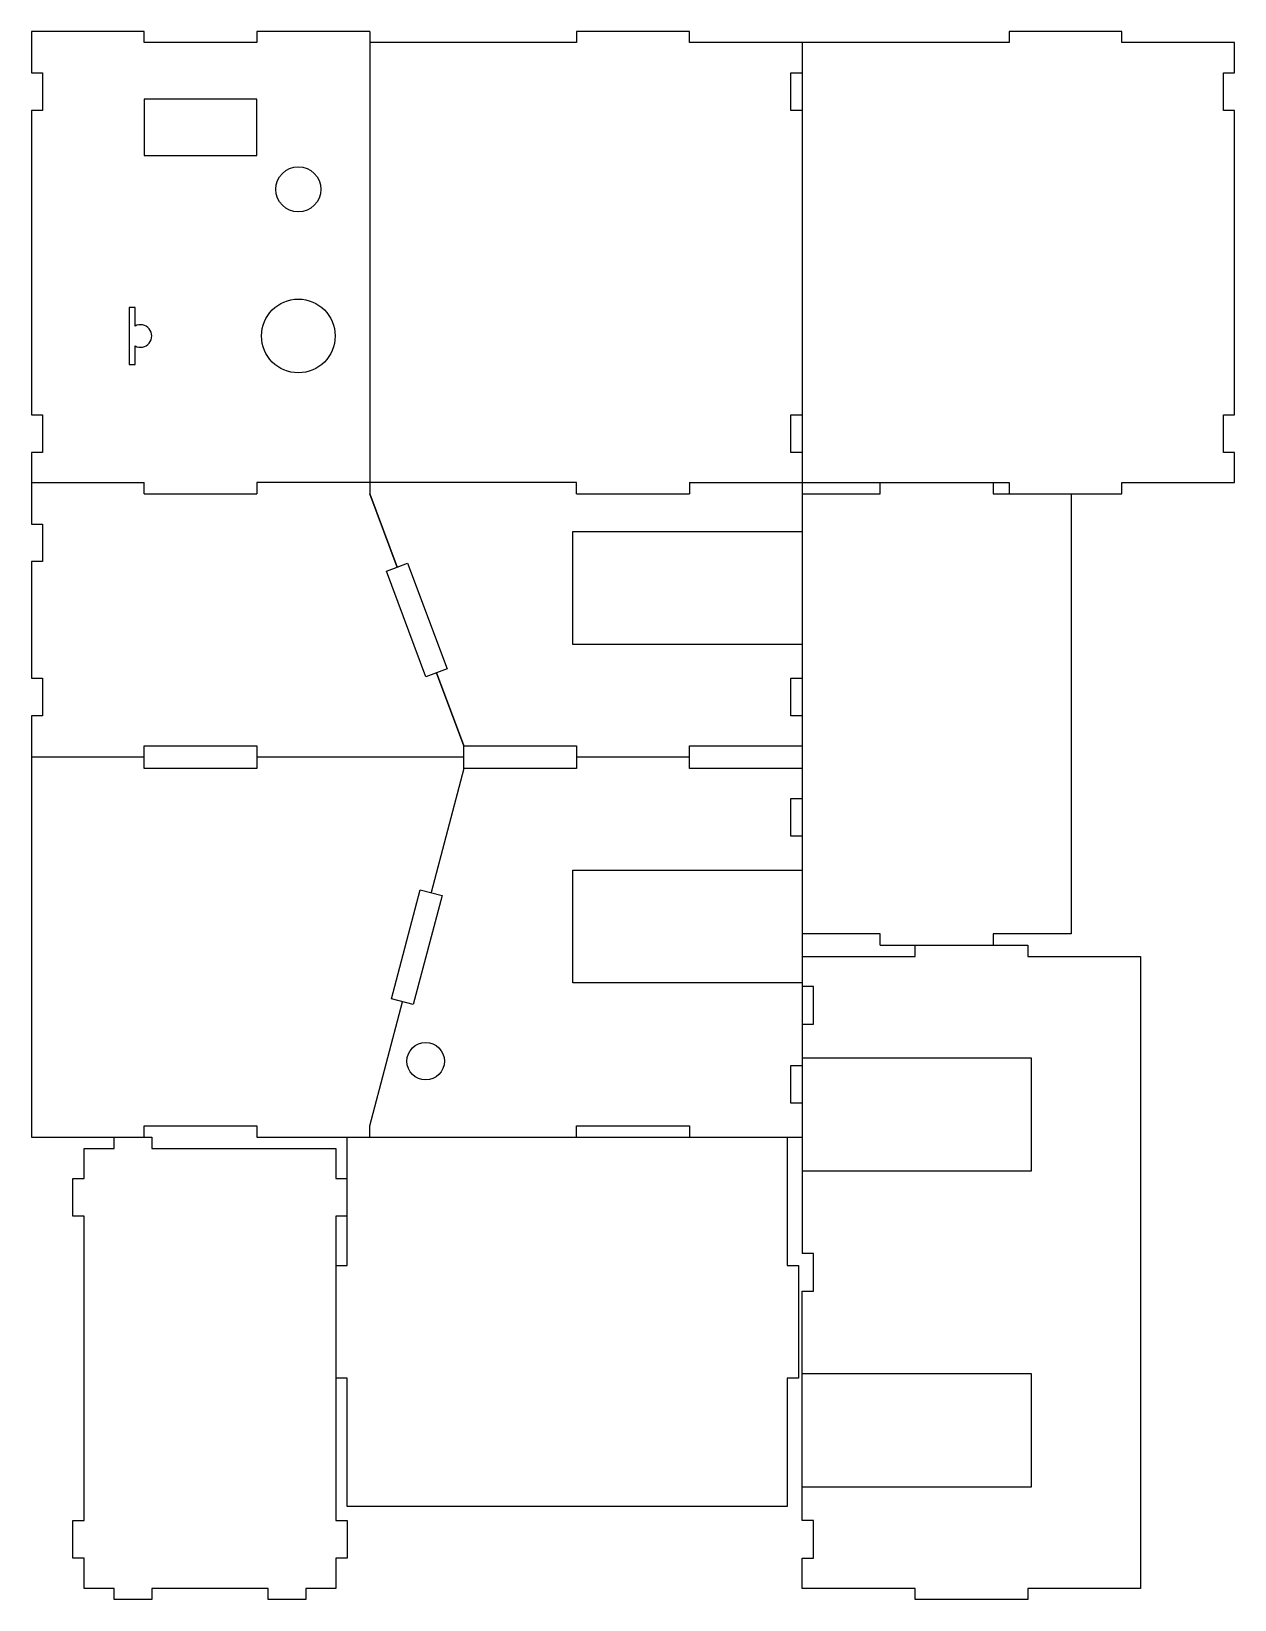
# Model space of a CAD drawing. Header units: millimetres. Extents: x -320 to 0, y -417 to 0.
import ezdxf

# ---------------------------------------------------------------- set-up
doc = ezdxf.new("R2010")
doc.units = ezdxf.units.MM

msp = doc.modelspace()

# ---------------------------------------------------------------- linework, layer by layer
at = {"color": 7, "linetype": 'Continuous', "lineweight": 25}
for p, q in [((-175, 0), (-175, -3)), ((-145, 0), (-175, 0)), ((-145, -3), (-145, 0)), ((-60, 0), (-60, -3)), ((-30, 0), (-60, 0)), ((-30, -3), (-30, 0)), ((-320, 0), (-320, -11)), ((-290, 0), (-320, 0)), ((-290, -3), (-290, 0)), ((-260, -3), (-290, -3)), ((-260, 0), (-260, -3)), ((-230, 0), (-260, 0)), ((-230, 0), (-230, -123)), ((-175, -3), (-230, -3)), ((-60, -3), (-145, -3)), ((-115, -3), (-115, -325)), ((0, -3), (-30, -3)), ((0, -11), (0, -3)), ((-320, -11), (-317, -11)), ((-317, -11), (-317, -21)), ((-118, -11), (-115, -11)), ((-118, -21), (-118, -11)), ((-3, -11), (0, -11)), ((-3, -21), (-3, -11)), ((-260, -18), (-290, -18)), ((-290, -18), (-290, -33)), ((-260, -33), (-260, -18)), ((-320, -21), (-320, -102)), ((-317, -21), (-320, -21)), ((-115, -21), (-118, -21)), ((0, -21), (-3, -21)), ((0, -102), (0, -21)), ((-290, -33), (-260, -33)), ((-292.4, -73.4), (-294, -73.4)), ((-294, -73.4), (-294, -88.6)), ((-292.4, -78.35), (-292.4, -73.4)), ((-292.4, -88.6), (-292.4, -83.65)), ((-294, -88.6), (-292.4, -88.6)), ((-320, -102), (-317, -102)), ((-317, -102), (-317, -112)), ((-118, -102), (-115, -102)), ((-118, -112), (-118, -102)), ((-3, -102), (0, -102)), ((-3, -112), (-3, -102)), ((-320, -112), (-320, -131)), ((-317, -112), (-320, -112)), ((-115, -112), (-118, -112)), ((0, -112), (-3, -112)), ((0, -120), (0, -112)), ((-320, -120), (-290, -120)), ((-290, -123), (-290, -120)), ((-260, -120), (-260, -123)), ((-230, -120), (-260, -120)), ((-175, -120), (-230, -120)), ((-175, -123), (-175, -120)), ((-145, -120), (-60, -120)), ((-145, -120), (-145, -123)), ((-94.25, -123), (-94.25, -120)), ((-64.25, -120), (-64.25, -123)), ((-60, -120), (-60, -123)), ((-30, -120), (0, -120)), ((-30, -123), (-30, -120)), ((-290, -123), (-260, -123)), ((-230, -123), (-222.74, -142.45)), ((-222.74, -142.45), (-230, -123)), ((-175, -123), (-145, -123)), ((-115, -123), (-94.25, -123)), ((-64.25, -123), (-30, -123)), ((-43.49, -123), (-43.49, -240)), ((-320, -131), (-317, -131)), ((-317, -131), (-317, -141)), ((-176, -133), (-115, -133)), ((-176, -163), (-176, -133)), ((-320, -141), (-320, -172)), ((-317, -141), (-320, -141)), ((-222.74, -142.45), (-219.93, -141.4)), ((-219.93, -141.4), (-209.45, -169.5)), ((-225.55, -143.5), (-222.74, -142.45)), ((-215.07, -171.6), (-225.55, -143.5)), ((-115, -163), (-176, -163)), ((-212.26, -170.55), (-215.07, -171.6)), ((-209.45, -169.5), (-212.26, -170.55)), ((-212.26, -170.55), (-205, -190)), ((-205, -190), (-212.26, -170.55)), ((-320, -172), (-317, -172)), ((-317, -172), (-317, -182)), ((-118, -172), (-115, -172)), ((-118, -182), (-118, -172)), ((-320, -182), (-320, -294)), ((-317, -182), (-320, -182)), ((-115, -182), (-118, -182)), ((-290, -196), (-290, -190)), ((-290, -190), (-260, -190)), ((-260, -190), (-260, -196)), ((-205, -196), (-205, -190)), ((-205, -190), (-175, -190)), ((-175, -190), (-175, -196)), ((-145, -196), (-145, -190)), ((-145, -190), (-115, -190)), ((-290, -193), (-320, -193)), ((-205, -193), (-260, -193)), ((-145, -193), (-175, -193)), ((-260, -196), (-290, -196)), ((-205, -196), (-213.68, -228.99)), ((-175, -196), (-205, -196)), ((-115, -196), (-145, -196)), ((-118, -204), (-115, -204)), ((-118, -214), (-118, -204)), ((-115, -214), (-118, -214)), ((-176, -223), (-115, -223)), ((-176, -253), (-176, -223)), ((-224.22, -257.24), (-216.58, -228.23)), ((-216.58, -228.23), (-210.78, -229.76)), ((-210.78, -229.76), (-218.42, -258.77)), ((-94.25, -240), (-115, -240)), ((-94.25, -243), (-94.25, -240)), ((-43.49, -240), (-64.25, -240)), ((-64.25, -240), (-64.25, -243)), ((-115, -246), (-85, -246)), ((-94.25, -243), (-55, -243)), ((-85, -246), (-85, -243)), ((-55, -243), (-55, -246)), ((-55, -246), (-25, -246)), ((-25, -246), (-25, -414)), ((-115, -253), (-176, -253)), ((-112, -254), (-115, -254)), ((-112, -264), (-112, -254)), ((-230, -291), (-221.32, -258.01)), ((-218.42, -258.77), (-224.22, -257.24)), ((-115, -264), (-112, -264)), ((-118, -275), (-115, -275)), ((-118, -285), (-118, -275)), ((-54, -273), (-115, -273)), ((-54, -303), (-54, -273)), ((-115, -285), (-118, -285)), ((-290, -291), (-260, -291)), ((-290, -294), (-290, -291)), ((-260, -291), (-260, -294)), ((-230, -294), (-230, -291)), ((-175, -291), (-145, -291)), ((-175, -294), (-175, -291)), ((-145, -291), (-145, -294)), ((-320, -294), (-288, -294)), ((-298, -297), (-298, -294)), ((-288, -294), (-288, -297)), ((-260, -294), (-115, -294)), ((-236, -328.12), (-236, -294)), ((-119, -294), (-119, -328.12)), ((-306, -305), (-306, -297)), ((-306, -297), (-298, -297)), ((-288, -297), (-239, -297)), ((-239, -297), (-239, -305)), ((-115, -303), (-54, -303)), ((-309, -315), (-309, -305)), ((-309, -305), (-306, -305)), ((-239, -305), (-236, -305)), ((-306, -315), (-309, -315)), ((-306, -396), (-306, -315)), ((-239, -315), (-239, -396)), ((-236, -315), (-239, -315)), ((-112, -325), (-115, -325)), ((-112, -335), (-112, -325)), ((-239, -328.12), (-236, -328.12)), ((-119, -328.12), (-116, -328.12)), ((-116, -328.12), (-116, -358.12)), ((-115, -396), (-115, -335)), ((-115, -335), (-112, -335)), ((-236, -358.12), (-239, -358.12)), ((-236, -392.23), (-236, -358.12)), ((-116, -358.12), (-119, -358.12)), ((-119, -358.12), (-119, -392.23)), ((-54, -357), (-115, -357)), ((-54, -387), (-54, -357)), ((-115, -387), (-54, -387)), ((-309, -406), (-309, -396)), ((-309, -396), (-306, -396)), ((-239, -396), (-236, -396)), ((-119, -392.23), (-236, -392.23)), ((-236, -396), (-236, -406)), ((-112, -396), (-115, -396)), ((-112, -406), (-112, -396)), ((-306, -406), (-309, -406)), ((-306, -414), (-306, -406)), ((-236, -406), (-239, -406)), ((-239, -406), (-239, -414)), ((-115, -414), (-115, -406)), ((-115, -406), (-112, -406)), ((-298, -414), (-306, -414)), ((-298, -417), (-298, -414)), ((-288, -417), (-298, -417)), ((-257, -414), (-288, -414)), ((-288, -414), (-288, -417)), ((-257, -417), (-257, -414)), ((-247, -417), (-257, -417)), ((-247, -414), (-247, -417)), ((-239, -414), (-247, -414)), ((-85, -414), (-115, -414)), ((-85, -417), (-85, -414)), ((-55, -417), (-85, -417)), ((-25, -414), (-55, -414)), ((-55, -414), (-55, -417))]:
    msp.add_line(p, q, dxfattribs=at)
for centre, radius in [((-249, -42), 6), ((-249, -81), 9.8), ((-215.14, -273.83), 5)]:
    msp.add_circle(centre, radius, dxfattribs=at)
msp.add_arc((-291, -81), 3, 242.1819, 117.8181, dxfattribs=at)

doc.saveas('drawing.dxf')
